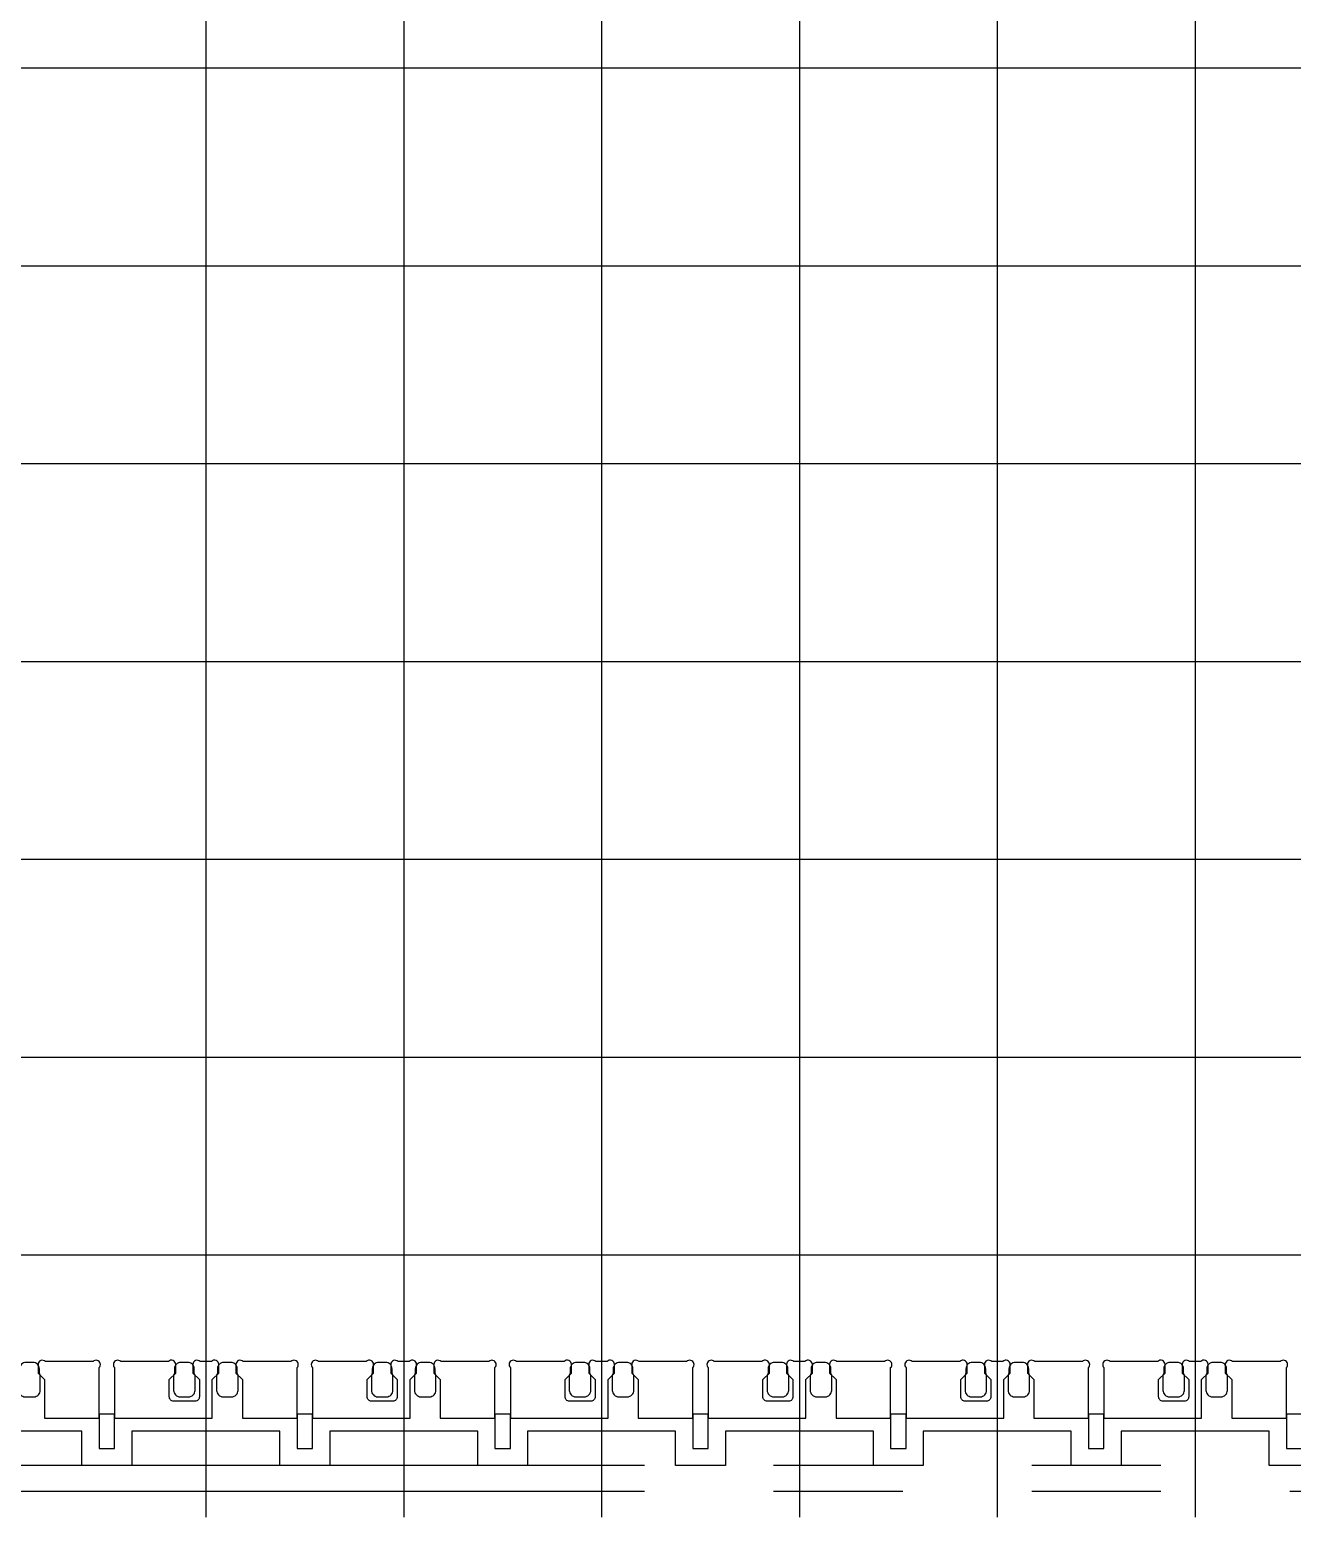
# Model space of a CAD drawing. Header units: millimetres. Extents: x 333 to 425, y 98 to 205.
# Drawn here: x 387.32 to 401.99, y 116.06 to 133.35 of the extents above; entities that cross this region are included whole.
import ezdxf

# ---------------------------------------------------------------- set-up
doc = ezdxf.new("R2010")
doc.units = ezdxf.units.MM
doc.linetypes.add('PHANTOM', pattern=[15, 7.5, -1.5, 1.5, -1.5, 1.5, -1.5])
doc.layers.add('2', color=7, linetype='Continuous')
doc.layers.add('2D', color=4, linetype='Continuous')

msp = doc.modelspace()

# ---------------------------------------------------------------- linework, layer by layer
at = {"layer": '2', "linetype": 'Continuous'}
for points in [[(387.487, 117.208), (388.122, 117.208), (388.122, 117.797, 1.010051), (388.051, 117.868), (387.497, 117.868, 0.671801), (387.412, 117.833), (387.412, 117.733), (387.487, 117.658), (387.487, 117.458)], [(389.437, 117.458), (389.437, 117.658), (389.512, 117.733), (389.512, 117.833, 0.671801), (389.426, 117.868), (389.297, 117.868, 0.671801), (389.212, 117.833), (389.212, 117.733), (389.287, 117.658), (389.287, 117.458, -0.414214), (389.237, 117.408), (388.987, 117.408, -0.414214), (388.937, 117.458), (388.937, 117.658), (389.012, 117.733), (389.012, 117.833, 0.671801), (388.926, 117.868), (388.372, 117.868, 1.010051), (388.302, 117.797), (388.302, 117.208), (389.437, 117.208)], [(389.787, 117.208), (390.422, 117.208), (390.422, 117.797, 1.010051), (390.351, 117.868), (389.797, 117.868, 0.671801), (389.712, 117.833), (389.712, 117.733), (389.787, 117.658), (389.787, 117.458)], [(391.737, 117.458), (391.737, 117.658), (391.812, 117.733), (391.812, 117.833, 0.671801), (391.726, 117.868), (391.597, 117.868, 0.671801), (391.512, 117.833), (391.512, 117.733), (391.587, 117.658), (391.587, 117.458, -0.414214), (391.537, 117.408), (391.287, 117.408, -0.414214), (391.237, 117.458), (391.237, 117.658), (391.312, 117.733), (391.312, 117.833, 0.671801), (391.226, 117.868), (390.672, 117.868, 1.010051), (390.602, 117.797), (390.602, 117.208), (391.737, 117.208)], [(392.087, 117.208), (392.722, 117.208), (392.722, 117.797, 1.010051), (392.651, 117.868), (392.097, 117.868, 0.671801), (392.012, 117.833), (392.012, 117.733), (392.087, 117.658), (392.087, 117.458)], [(394.037, 117.458), (394.037, 117.658), (394.112, 117.733), (394.112, 117.833, 0.671801), (394.026, 117.868), (393.897, 117.868, 0.671801), (393.812, 117.833), (393.812, 117.733), (393.887, 117.658), (393.887, 117.458, -0.414214), (393.837, 117.408), (393.587, 117.408, -0.414214), (393.537, 117.458), (393.537, 117.658), (393.612, 117.733), (393.612, 117.833, 0.671801), (393.526, 117.868), (392.972, 117.868, 1.010051), (392.902, 117.797), (392.902, 117.208), (394.037, 117.208)], [(394.387, 117.208), (395.022, 117.208), (395.022, 117.797, 1.010051), (394.951, 117.868), (394.397, 117.868, 0.671801), (394.312, 117.833), (394.312, 117.733), (394.387, 117.658), (394.387, 117.458)], [(396.337, 117.458), (396.337, 117.658), (396.412, 117.733), (396.412, 117.833, 0.671801), (396.326, 117.868), (396.197, 117.868, 0.671801), (396.112, 117.833), (396.112, 117.733), (396.187, 117.658), (396.187, 117.458, -0.414214), (396.137, 117.408), (395.887, 117.408, -0.414214), (395.837, 117.458), (395.837, 117.658), (395.912, 117.733), (395.912, 117.833, 0.671801), (395.826, 117.868), (395.272, 117.868, 1.010051), (395.202, 117.797), (395.202, 117.208), (396.337, 117.208)], [(396.687, 117.208), (397.322, 117.208), (397.322, 117.797, 1.010051), (397.251, 117.868), (396.697, 117.868, 0.671801), (396.612, 117.833), (396.612, 117.733), (396.687, 117.658), (396.687, 117.458)], [(398.637, 117.458), (398.637, 117.658), (398.712, 117.733), (398.712, 117.833, 0.671801), (398.626, 117.868), (398.497, 117.868, 0.671801), (398.412, 117.833), (398.412, 117.733), (398.487, 117.658), (398.487, 117.458, -0.414214), (398.437, 117.408), (398.187, 117.408, -0.414214), (398.137, 117.458), (398.137, 117.658), (398.212, 117.733), (398.212, 117.833, 0.671801), (398.126, 117.868), (397.572, 117.868, 1.010051), (397.502, 117.797), (397.502, 117.208), (398.637, 117.208)], [(398.987, 117.208), (399.622, 117.208), (399.622, 117.797, 1.010051), (399.551, 117.868), (398.997, 117.868, 0.671801), (398.912, 117.833), (398.912, 117.733), (398.987, 117.658), (398.987, 117.458)], [(400.937, 117.458), (400.937, 117.658), (401.012, 117.733), (401.012, 117.833, 0.671801), (400.926, 117.868), (400.797, 117.868, 0.671801), (400.712, 117.833), (400.712, 117.733), (400.787, 117.658), (400.787, 117.458, -0.414214), (400.737, 117.408), (400.487, 117.408, -0.414214), (400.437, 117.458), (400.437, 117.658), (400.512, 117.733), (400.512, 117.833, 0.671801), (400.426, 117.868), (399.872, 117.868, 1.010051), (399.802, 117.797), (399.802, 117.208), (400.937, 117.208)], [(401.287, 117.208), (401.922, 117.208), (401.922, 117.797, 1.010051), (401.851, 117.868), (401.297, 117.868, 0.671801), (401.212, 117.833), (401.212, 117.733), (401.287, 117.658), (401.287, 117.458)]]:
    msp.add_lwpolyline(points, format="xyb", close=True, dxfattribs=at)
at = {"layer": '2D'}
for p, q in [((389.362, 179.658), (389.362, 116.058)), ((391.662, 179.658), (391.662, 116.058)), ((393.962, 179.658), (393.962, 116.058)), ((396.262, 179.658), (396.262, 116.058)), ((398.562, 179.658), (398.562, 116.058)), ((400.862, 179.658), (400.862, 116.058)), ((354.162, 132.908), (410.762, 132.908)), ((354.162, 130.608), (410.762, 130.608)), ((354.162, 128.308), (410.762, 128.308)), ((354.162, 126.008), (410.762, 126.008)), ((354.162, 123.708), (410.762, 123.708)), ((354.162, 121.408), (410.762, 121.408)), ((354.162, 119.108), (410.762, 119.108))]:
    msp.add_line(p, q, dxfattribs=at)
at = {"layer": '2D', "color": 3, "linetype": 'PHANTOM'}
for points in [[(354.462, 145.119, 0.255924), (353.538, 146.804, -0.547723), (353.538, 148.911, 0.255924), (354.462, 150.596), (354.462, 175.619, 0.255924), (353.538, 177.304, -0.916659), (354.692, 179.511, 0.09902), (355.462, 179.358), (409.462, 179.358, 0.09902), (410.231, 179.511, -0.916659), (411.385, 177.304, 0.255924), (410.462, 175.619), (410.462, 150.596, 0.255924), (411.385, 148.911, -0.547723), (411.385, 146.804, 0.255924), (410.462, 145.119), (410.462, 120.096, 0.255924), (411.385, 118.411, -0.916659), (410.231, 116.204, 0.09902), (409.462, 116.358), (355.462, 116.358, 0.09902), (354.692, 116.204, -0.916659), (353.538, 118.411, 0.255924), (354.462, 120.096)], [(354.762, 145.119, 0.255924), (353.7, 147.057, -0.547723), (353.7, 148.658, 0.255924), (354.762, 150.596), (354.762, 175.619, 0.255924), (353.7, 177.557, -0.916659), (354.577, 179.235, 0.09902), (355.462, 179.058), (409.462, 179.058, 0.09902), (410.346, 179.235, -0.916659), (411.223, 177.557, 0.255924), (410.162, 175.619), (410.162, 150.596, 0.255924), (411.223, 148.658, -0.547723), (411.223, 147.057, 0.255924), (410.162, 145.119), (410.162, 120.096, 0.255924), (411.223, 118.158, -0.916659), (410.346, 116.481, 0.09902), (409.462, 116.658), (355.462, 116.658, 0.09902), (354.577, 116.481, -0.916659), (353.7, 118.158, 0.255924), (354.762, 120.096)]]:
    msp.add_lwpolyline(points, format="xyb", close=True, dxfattribs=at)
at = {"layer": '2D', "linetype": 'Continuous'}
for points in [[(387.187, 117.533, 0.414214), (387.262, 117.458), (387.362, 117.458, 0.414214), (387.437, 117.533), (387.437, 117.708), (387.427, 117.733), (387.427, 117.783, 0.414214), (387.352, 117.858), (387.272, 117.858, 0.414214), (387.197, 117.783), (387.197, 117.733), (387.187, 117.708)], [(389.237, 117.533), (389.237, 117.708), (389.227, 117.733), (389.227, 117.783, 0.414214), (389.152, 117.858), (389.072, 117.858, 0.414214), (388.997, 117.783), (388.997, 117.733), (388.987, 117.708), (388.987, 117.533, 0.414214), (389.062, 117.458), (389.162, 117.458, 0.414214)], [(389.487, 117.533, 0.414214), (389.562, 117.458), (389.662, 117.458, 0.414214), (389.737, 117.533), (389.737, 117.708), (389.727, 117.733), (389.727, 117.783, 0.414214), (389.652, 117.858), (389.572, 117.858, 0.414214), (389.497, 117.783), (389.497, 117.733), (389.487, 117.708)], [(391.537, 117.533), (391.537, 117.708), (391.527, 117.733), (391.527, 117.783, 0.414214), (391.452, 117.858), (391.372, 117.858, 0.414214), (391.297, 117.783), (391.297, 117.733), (391.287, 117.708), (391.287, 117.533, 0.414214), (391.362, 117.458), (391.462, 117.458, 0.414214)], [(391.787, 117.533, 0.414214), (391.862, 117.458), (391.962, 117.458, 0.414214), (392.037, 117.533), (392.037, 117.708), (392.027, 117.733), (392.027, 117.783, 0.414214), (391.952, 117.858), (391.872, 117.858, 0.414214), (391.797, 117.783), (391.797, 117.733), (391.787, 117.708)], [(393.837, 117.533), (393.837, 117.708), (393.827, 117.733), (393.827, 117.783, 0.414214), (393.752, 117.858), (393.672, 117.858, 0.414214), (393.597, 117.783), (393.597, 117.733), (393.587, 117.708), (393.587, 117.533, 0.414214), (393.662, 117.458), (393.762, 117.458, 0.414214)], [(394.087, 117.533, 0.414214), (394.162, 117.458), (394.262, 117.458, 0.414214), (394.337, 117.533), (394.337, 117.708), (394.327, 117.733), (394.327, 117.783, 0.414214), (394.252, 117.858), (394.172, 117.858, 0.414214), (394.097, 117.783), (394.097, 117.733), (394.087, 117.708)], [(396.137, 117.533), (396.137, 117.708), (396.127, 117.733), (396.127, 117.783, 0.414214), (396.052, 117.858), (395.972, 117.858, 0.414214), (395.897, 117.783), (395.897, 117.733), (395.887, 117.708), (395.887, 117.533, 0.414214), (395.962, 117.458), (396.062, 117.458, 0.414214)], [(396.387, 117.533, 0.414214), (396.462, 117.458), (396.562, 117.458, 0.414214), (396.637, 117.533), (396.637, 117.708), (396.627, 117.733), (396.627, 117.783, 0.414214), (396.552, 117.858), (396.472, 117.858, 0.414214), (396.397, 117.783), (396.397, 117.733), (396.387, 117.708)], [(398.437, 117.533), (398.437, 117.708), (398.427, 117.733), (398.427, 117.783, 0.414214), (398.352, 117.858), (398.272, 117.858, 0.414214), (398.197, 117.783), (398.197, 117.733), (398.187, 117.708), (398.187, 117.533, 0.414214), (398.262, 117.458), (398.362, 117.458, 0.414214)], [(398.687, 117.533, 0.414214), (398.762, 117.458), (398.862, 117.458, 0.414214), (398.937, 117.533), (398.937, 117.708), (398.927, 117.733), (398.927, 117.783, 0.414214), (398.852, 117.858), (398.772, 117.858, 0.414214), (398.697, 117.783), (398.697, 117.733), (398.687, 117.708)], [(400.737, 117.533), (400.737, 117.708), (400.727, 117.733), (400.727, 117.783, 0.414214), (400.652, 117.858), (400.572, 117.858, 0.414214), (400.497, 117.783), (400.497, 117.733), (400.487, 117.708), (400.487, 117.533, 0.414214), (400.562, 117.458), (400.662, 117.458, 0.414214)], [(400.987, 117.533, 0.414214), (401.062, 117.458), (401.162, 117.458, 0.414214), (401.237, 117.533), (401.237, 117.708), (401.227, 117.733), (401.227, 117.783, 0.414214), (401.152, 117.858), (401.072, 117.858, 0.414214), (400.997, 117.783), (400.997, 117.733), (400.987, 117.708)]]:
    msp.add_lwpolyline(points, format="xyb", close=True, dxfattribs=at)
for points in [[(388.302, 116.858), (388.302, 117.258), (388.212, 117.258), (388.122, 117.258), (388.122, 116.858), (388.212, 116.858)], [(390.602, 116.858), (390.602, 117.258), (390.512, 117.258), (390.422, 117.258), (390.422, 116.858), (390.512, 116.858)], [(392.902, 116.858), (392.902, 117.258), (392.812, 117.258), (392.722, 117.258), (392.722, 116.858), (392.812, 116.858)], [(395.202, 116.858), (395.202, 117.258), (395.112, 117.258), (395.022, 117.258), (395.022, 116.858), (395.112, 116.858)], [(397.502, 116.858), (397.502, 117.258), (397.412, 117.258), (397.322, 117.258), (397.322, 116.858), (397.412, 116.858)], [(399.802, 116.858), (399.802, 117.258), (399.712, 117.258), (399.622, 117.258), (399.622, 116.858), (399.712, 116.858)], [(402.102, 116.858), (402.102, 117.258), (402.012, 117.258), (401.922, 117.258), (401.922, 116.858), (402.012, 116.858)]]:
    msp.add_lwpolyline(points, close=True, dxfattribs=at)
msp.add_lwpolyline([(402.012, 116.658), (401.722, 116.658), (401.722, 117.058), (400.002, 117.058), (400.002, 116.658), (399.712, 116.658), (399.422, 116.658), (399.422, 117.058), (397.702, 117.058), (397.702, 116.658), (397.412, 116.658), (397.122, 116.658), (397.122, 117.058), (395.402, 117.058), (395.402, 116.658), (395.112, 116.658), (394.822, 116.658), (394.822, 117.058), (393.102, 117.058), (393.102, 116.658), (392.812, 116.658), (392.522, 116.658), (392.522, 117.058), (390.802, 117.058), (390.802, 116.658), (390.512, 116.658), (390.222, 116.658), (390.222, 117.058), (388.502, 117.058), (388.502, 116.658), (388.212, 116.658), (387.922, 116.658), (387.922, 117.058), (386.202, 117.058)], dxfattribs=at)

doc.saveas('drawing.dxf')
